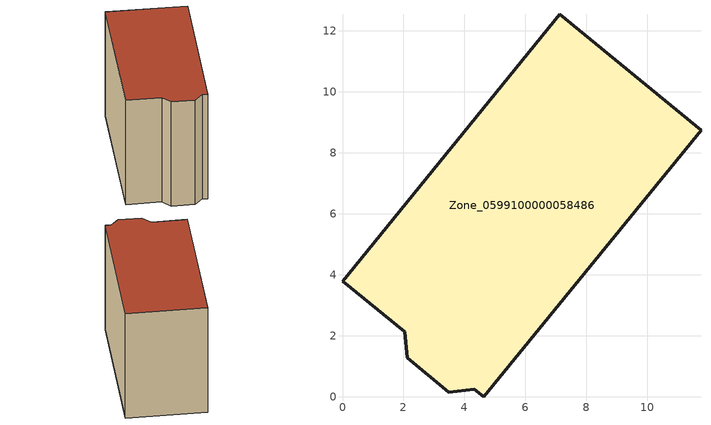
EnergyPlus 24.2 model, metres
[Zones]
Zone_0599100000058486
 floor ground (C_G): 7.13,12.54 11.76,8.74 4.63,0 4.33,0.24 3.49,0.15 2.13,1.27 2.04,2.13 0,3.79 z0
 wall outside (C_F): 2.13,1.27 3.49,0.15 4.33,0.24 4.63,0 11.76,8.74 7.13,12.54 0,3.79 2.04,2.13 2.13,1.27 z0:9.19
 roof outside (C_R): 7.13,12.54 0,3.79 2.04,2.13 2.13,1.27 3.49,0.15 4.33,0.24 4.63,0 11.76,8.74 z9.19
[BUILDING]
Pand.0599100000058486: North Axis=0; Terrain=City; Loads Convergence Tolerance Value=0.04; Temperature Convergence Tolerance Value=0.4; Solar Distribution=FullExterior; Maximum Number of Warmup Days=25; Minimum Number of Warmup Days=1
[Site:Location]
Rotterdam.The.Hague.AP_ZH_NLD Design_Conditions: Latitude=51.96; Longitude=4.45; Time Zone=1; Elevation=-4.5
[SITE:GROUNDTEMPERATURE:BUILDINGSURFACE]
18, 18, 18, 18, 18, 18, 18, 18, 18, 18, 18, 18
[MATERIAL] Thermal Absorptance=0.9; Solar Absorptance=0.7; Visible Absorptance=0.7
Name | Roughness | Thickness | Conductivity | Density | Specific Heat
G.TI.1946 | MediumSmooth | 0.15 | 1 | 540 | 1210
F.TI.1946 | Rough | 0.3 | 0.857143 | 1920 | 840
R.TI.1946 | MediumRough | 0.2 | 0.1 | 1500 | 1000
[CONSTRUCTION]
C_G: G.TI.1946
C_F: F.TI.1946
C_R: R.TI.1946
[ZONE]
Zone_0599100000058486: Type=1; Multiplier=1; Ceiling Height=Autocalculate; Volume=Autocalculate; Floor Area=autocalculate; Part of Total Floor Area=Yes
[ZONEINFILTRATION:DESIGNFLOWRATE]
Infil_Zone_0599100000058486: Zone or ZoneList or Space or SpaceList=Zone_0599100000058486; Schedule=AlwaysOn; Design Flow Rate Calculation Method=Flow/Area; Flow Rate per Floor Area=0.003; Constant Term Coefficient=1; Temperature Term Coefficient=0; Velocity Term Coefficient=0; Velocity Squared Term Coefficient=0
[HVACTEMPLATE:ZONE:IDEALLOADSAIRSYSTEM]
Zone_0599100000058486: Maximum Heating Supply Air Temperature=50; Minimum Cooling Supply Air Temperature=13; Maximum Heating Supply Air Humidity Ratio=0.0156; Minimum Cooling Supply Air Humidity Ratio=0.0077; Heating Limit=NoLimit; Cooling Limit=NoLimit; Dehumidification Control Type=ConstantSensibleHeatRatio; Cooling Sensible Heat Ratio=0.7; Dehumidification Setpoint=60; Humidification Control Type=None; Humidification Setpoint=30; Outdoor Air Method=None; Outdoor Air Flow Rate per Person=0.00944; Outdoor Air Flow Rate per Zone Floor Area=0; Outdoor Air Flow Rate per Zone=0; Demand Controlled Ventilation Type=None; Outdoor Air Economizer Type=NoEconomizer; Heat Recovery Type=None; Sensible Heat Recovery Effectiveness=0.7; Latent Heat Recovery Effectiveness=0.65
[ZONECONTROL:THERMOSTAT]
ThermostatControl_Zone_0599100000058486: Zone or ZoneList=Zone_0599100000058486; Control Type Schedule=DualSetpointControlType; Control 1=Thermostat_Zone_0599100000058486; Temperature Difference Between Cutout And Setpoint=0
[THERMOSTATSETPOINT:DUALSETPOINT]
Thermostat_Zone_0599100000058486: Heating Setpoint Temperature Schedule=HeatingSetpoint_Zone_0599100000058486; Cooling Setpoint Temperature Schedule=CoolingSetpoint_Zone_0599100000058486
[SCHEDULE:COMPACT]
HeatingSetpoint_Zone_0599100000058486: Through: 12/31, For: AllDays, Until: 24:00, 21
CoolingSetpoint_Zone_0599100000058486: Through: 12/31, For: AllDays, Until: 24:00, 24
DualSetpointControlType: Through: 12/31, For: AllDays, Until: 24:00, 4
AlwaysOn: Through: 12/31, For: AllDays, Until: 24:00, 1
